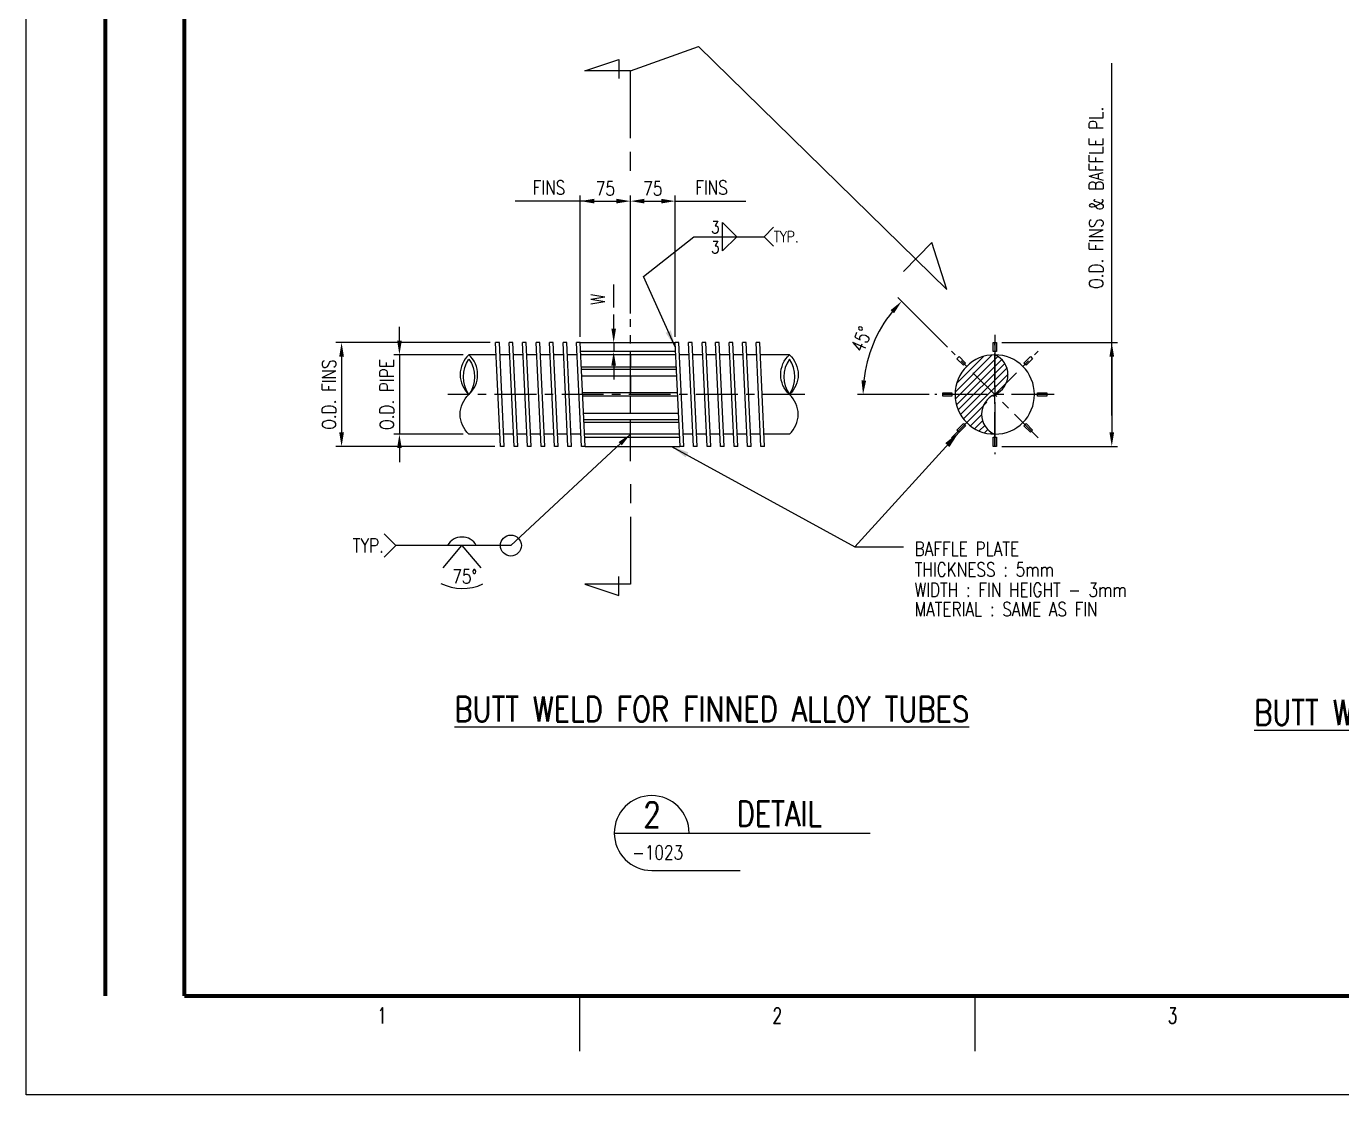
# Model space of a CAD drawing. Header units: millimetres. Extents: x 0 to 91981, y -132907 to 77676.
# Drawn here: x 53491 to 62907, y 0 to 7646 of the extents above; entities that cross this region are included whole.
import ezdxf
from ezdxf.enums import TextEntityAlignment as Align

# ---------------------------------------------------------------- set-up
doc = ezdxf.new("R2010")
doc.units = ezdxf.units.MM
doc.header["$LTSCALE"] = 60
doc.linetypes.add('CENTER', pattern=[7, 4, -1, 1, -1])
doc.linetypes.add('CENTERL', pattern=[8, 5, -1, 1, -1])
for name, color, linetype in [('CENTER-R', 1, 'CENTER'), ('CENTERL', 1, 'CENTERL'), ('CON-C', 4, 'Continuous'), ('CON-G', 3, 'Continuous'), ('CON-W', 7, 'Continuous'), ('CON-Y', 2, 'Continuous'), ('Dim-W', 7, 'Continuous')]:
    doc.layers.add(name, color=color, linetype=linetype)
doc.layers.add('CONT-G', color=3, linetype='Continuous', lineweight=25)
doc.styles.add('DESCRIPTION', font='SIMPLEX', dxfattribs={"width": 0.85})
doc.styles.add('ROMANS', font='ROMANS.shx', dxfattribs={"width": 0.8})
doc.styles.add('SIMPLEX', font='simplex.shx', dxfattribs={"width": 0.8})
doc.dimstyles.new('DIM40', dxfattribs={"dimscale": 40, "dimtxt": 2.5, "dimasz": 2.5, "dimexe": 1, "dimexo": 1, "dimgap": 1, "dimtad": 1, "dimdec": 1, "dimdsep": 46, "dimtxsty": 'SIMPLEX', "dimcen": 0, "dimclrd": 256, "dimclre": 256, "dimclrt": 2, "dimadec": 1, "dimazin": 2, "dimtfac": 1, "dimtdec": 1, "dimtix": 1, "dimtmove": 2, "dimatfit": 2, "dimfxl": 1, "dimarcsym": 1})
doc.dimstyles.new('DIM50x4', dxfattribs={"dimscale": 50, "dimtxt": 2.5, "dimasz": 2.5, "dimexe": 1, "dimexo": 1, "dimgap": 1, "dimtad": 1, "dimdec": 1, "dimlfac": 0.25, "dimdsep": 46, "dimtxsty": 'SIMPLEX', "dimcen": 0, "dimclrd": 256, "dimclre": 256, "dimclrt": 2, "dimadec": 1, "dimazin": 2, "dimtfac": 1, "dimtdec": 1, "dimtix": 1, "dimtmove": 2, "dimatfit": 2, "dimfxl": 1, "dimtfill": 1, "dimtolj": 1, "dimtzin": 0, "dimlwd": -1, "dimlwe": -1, "dimarcsym": 0})

# ---------------------------------------------------------------- blocks, each defined once
blk = doc.blocks.new('TITLE')
at = {"color": 7}
for p, q in [((0, 0), (0, 594.85)), ((99.02, 17.68), (99.02, 7.78)), ((169.76, 17.68), (169.76, 7.78)), ((841, 0), (0, 0))]:
    blk.add_line(p, q, dxfattribs=at)
at = {"color": 7, "const_width": 0.707}
for points in [[(14.15, 577.17), (14.15, 17.68)], [(28.29, 17.68), (28.29, 577.52)], [(28.29, 17.68), (823.67, 17.68)]]:
    blk.add_lwpolyline(points, dxfattribs=at)
at = {"color": 7, "style": 'ROMANS', "width": 0.7}
for s, p in [('1', (63.66, 14.15)), ('2', (134.39, 14.15)), ('3', (205.12, 14.15))]:
    blk.add_text(s, height=2.83, dxfattribs=at).set_placement(p, align=Align.MIDDLE)
blk = doc.blocks.new('pipesece')
at = {"layer": 'CON-W'}
blk.add_lwpolyline([(0.5, 0, 0.44), (0, 0, -0.44), (-0.5, 0, -0.44), (0, 0)], format="xyb", dxfattribs=at)
blk.add_lwpolyline([(-0.446, 0, 0.31383), (0, 0, 0.31383)], format="xyb", close=True, dxfattribs=at)
blk = doc.blocks.new('*X188')
at = {"color": 0}
for p, q in [((-0.499, 0.031), (-0.031, 0.499)), ((-0.497, -0.055), (0.038, 0.48)), ((-0.483, -0.129), (0.088, 0.441)), ((-0.481, 0.138), (-0.138, 0.481)), ((-0.46, -0.195), (0.127, 0.392)), ((-0.431, -0.254), (0.154, 0.331)), ((-0.395, -0.307), (0.167, 0.255)), ((0, 0), (0.146, 0.146)), ((-0.354, -0.354), (-0.146, -0.146)), ((-0.307, -0.395), (-0.167, -0.255)), ((-0.254, -0.431), (-0.154, -0.331)), ((-0.195, -0.46), (-0.127, -0.392)), ((-0.129, -0.483), (-0.088, -0.441)), ((-0.055, -0.497), (-0.038, -0.48))]:
    blk.add_line(p, q, dxfattribs=at)
blk = doc.blocks.new('*D550')
at = {"layer": 'DEFPOINTS', "color": 0, "transparency": 16777216}
for p in [(56850.9, 5382.7), (55748, 4639.4), (56885.9, 4639.4)]:
    blk.add_point(p, dxfattribs=at)
at = {"layer": 'Dim-W', "lineweight": -2, "transparency": 16777216}
for p, q in [((56810.9, 5382.7), (55708, 5382.7)), ((55748, 5282.7), (55748, 4739.4)), ((56845.9, 4639.4), (55708, 4639.4))]:
    blk.add_line(p, q, dxfattribs=at)
at = {"layer": 'Dim-W', "transparency": 16777216}
for points in [[(55731.3, 5282.7), (55764.6, 5282.7), (55748, 5382.7)], [(55731.3, 4739.4), (55764.6, 4739.4), (55748, 4639.4)]]:
    blk.add_solid(points, dxfattribs=at)
at = {"layer": 'Dim-W', "color": 2, "transparency": 16777216, "insert": (55658, 5011.1), "char_height": 100, "attachment_point": 5, "rotation": 90, "style": 'SIMPLEX'}
blk.add_mtext('O.D. FINS', dxfattribs=at)
blk = doc.blocks.new('*D551')
at = {"layer": 'DEFPOINTS', "color": 0, "transparency": 16777216}
for p in [(56659.4, 5295.1), (56162.1, 4727.1), (56659.4, 4727.1)]:
    blk.add_point(p, dxfattribs=at)
at = {"layer": 'Dim-W', "lineweight": -2, "transparency": 16777216}
for p, q in [((56162.1, 5395.1), (56162.1, 5495.1)), ((56619.4, 5295.1), (56122.1, 5295.1)), ((56162.1, 5295.1), (56162.1, 4727.1)), ((56619.4, 4727.1), (56122.1, 4727.1)), ((56162.1, 4627.1), (56162.1, 4527.1))]:
    blk.add_line(p, q, dxfattribs=at)
at = {"layer": 'Dim-W', "transparency": 16777216}
for points in [[(56145.5, 5395.1), (56178.8, 5395.1), (56162.1, 5295.1)], [(56145.5, 4627.1), (56178.8, 4627.1), (56162.1, 4727.1)]]:
    blk.add_solid(points, dxfattribs=at)
at = {"layer": 'Dim-W', "color": 2, "transparency": 16777216, "insert": (56072.1, 5011.1), "char_height": 100, "attachment_point": 5, "rotation": 90, "style": 'SIMPLEX'}
blk.add_mtext('O.D. PIPE', dxfattribs=at)
blk = doc.blocks.new('weld-sy1')
blk.add_lwpolyline([(0, 2.56), (2.56, 0), (0, -2.56)], close=True)
at = {"style": 'DESCRIPTION', "width": 0.8}
for p in [(-0.563, 0.592), (-0.563, -2.992)]:
    blk.add_attdef('4', text='', height=2.2, dxfattribs=at).set_placement(p, align=Align.RIGHT)
for p in [(3.018, 0.57), (3.018, -2.87)]:
    blk.add_attdef('50-150', p, '', height=2.2, dxfattribs=at)
blk = doc.blocks.new('*D552')
at = {"layer": 'CON-W', "lineweight": -2, "transparency": 16777216}
for p, q in [((57695.6, 5482.7), (57695.6, 5582.7)), ((57695.6, 5382.7), (57695.6, 5317.6)), ((57695.6, 5217.6), (57695.6, 5117.6))]:
    blk.add_line(p, q, dxfattribs=at)
at = {"layer": 'CON-W', "transparency": 16777216}
for points in [[(57679, 5482.7), (57712.3, 5482.7), (57695.6, 5382.7)], [(57679, 5217.6), (57712.3, 5217.6), (57695.6, 5317.6)]]:
    blk.add_solid(points, dxfattribs=at)
at = {"layer": 'DEFPOINTS', "color": 0, "transparency": 16777216}
for p in [(57695.6, 5382.7), (57695.6, 5317.6), (57695.6, 5317.6)]:
    blk.add_point(p, dxfattribs=at)
at = {"layer": 'CON-W', "color": 2, "transparency": 16777216, "insert": (57583.1, 5693.4), "char_height": 100, "attachment_point": 5, "rotation": 90, "style": 'SIMPLEX'}
blk.add_mtext('W', dxfattribs=at)
blk = doc.blocks.new('*D553')
at = {"layer": 'DEFPOINTS', "color": 0, "transparency": 16777216}
for p in [(57815.7, 6394.9), (57815.7, 5549.5), (57456.4, 5382.7)]:
    blk.add_point(p, dxfattribs=at)
at = {"layer": 'Dim-W', "lineweight": -2, "transparency": 16777216}
for p, q in [((57456.4, 5422.7), (57456.4, 6434.9)), ((57815.7, 5589.5), (57815.7, 6434.9)), ((57556.4, 6394.9), (57715.7, 6394.9))]:
    blk.add_line(p, q, dxfattribs=at)
at = {"layer": 'Dim-W', "transparency": 16777216}
for points in [[(57556.4, 6411.6), (57556.4, 6378.3), (57456.4, 6394.9)], [(57715.7, 6411.6), (57715.7, 6378.3), (57815.7, 6394.9)]]:
    blk.add_solid(points, dxfattribs=at)
at = {"layer": 'Dim-W', "color": 2, "transparency": 16777216, "insert": (57636, 6484.9), "char_height": 100, "attachment_point": 5, "style": 'SIMPLEX'}
blk.add_mtext('75', dxfattribs=at)
blk = doc.blocks.new('*D554')
at = {"layer": 'DEFPOINTS', "color": 0, "transparency": 16777216}
for p in [(58135.7, 6394.9), (57815.7, 5549.5), (58135.7, 5382.7)]:
    blk.add_point(p, dxfattribs=at)
at = {"layer": 'Dim-W', "lineweight": -2, "transparency": 16777216}
for p, q in [((57815.7, 5589.5), (57815.7, 6434.9)), ((58135.7, 5422.7), (58135.7, 6434.9)), ((57915.7, 6394.9), (58035.7, 6394.9))]:
    blk.add_line(p, q, dxfattribs=at)
at = {"layer": 'Dim-W', "transparency": 16777216}
for points in [[(57915.7, 6411.6), (57915.7, 6378.3), (57815.7, 6394.9)], [(58035.7, 6411.6), (58035.7, 6378.3), (58135.7, 6394.9)]]:
    blk.add_solid(points, dxfattribs=at)
at = {"layer": 'Dim-W', "color": 2, "transparency": 16777216, "insert": (57975.7, 6484.9), "char_height": 100, "attachment_point": 5, "style": 'SIMPLEX'}
blk.add_mtext('75', dxfattribs=at)
blk = doc.blocks.new('SECMARK2')
at = {"layer": 'CON-C'}
blk.add_line((0, 0), (-2.72, 0), dxfattribs=at)
blk.add_lwpolyline([(-4.67, 0), (-14.32, 0), (-14.32, 6.51), (-15.93, 1.64), (-13.23, 1.64)], dxfattribs=at)
at = {"layer": 'CON-C', "style": 'SIMPLEX', "width": 0.8}
blk.add_attdef('TAG', (-12.98, 1.18), '', height=3.5, dxfattribs=at)
blk = doc.blocks.new('tail-r')
blk.add_lwpolyline([(1.68, -1.68), (0, 0), (1.68, 1.68)])
at = {"style": 'SIMPLEX', "width": 0.8}
blk.add_attdef('TYP.', text='', height=2, dxfattribs=at).set_placement((1.72, 0), align=Align.MIDDLE_LEFT)
blk = doc.blocks.new('*D555')
at = {"layer": 'CON-W', "lineweight": -2, "transparency": 16777216}
for p, q in [((60084.7, 5349.9), (59728.5, 5706.1)), ((59953.8, 5011.1), (59440.6, 5011.1))]:
    blk.add_line(p, q, dxfattribs=at)
blk.add_arc((60423.5, 5011.1), 943, 141.07906, 173.92094, dxfattribs=at)
at = {"layer": 'CON-W', "transparency": 16777216}
for points in [[(59677.5, 5614.6), (59702.3, 5592.3), (59756.7, 5677.8)], [(59502.5, 5110), (59469.2, 5111.8), (59480.6, 5011.1)]]:
    blk.add_solid(points, dxfattribs=at)
at = {"layer": 'DEFPOINTS', "color": 0, "transparency": 16777216}
for p in [(59606.9, 5482.5), (60112.9, 5321.6), (59993.8, 5011.1), (60843.2, 5011.1), (60734.1, 4700.5)]:
    blk.add_point(p, dxfattribs=at)
at = {"layer": 'CON-W', "color": 2, "transparency": 16777216, "insert": (59469.2, 5406.4), "char_height": 100, "attachment_point": 5, "rotation": 67.5, "style": 'SIMPLEX'}
blk.add_mtext('45°', dxfattribs=at)
blk = doc.blocks.new('*D556')
at = {"layer": 'CON-W', "lineweight": -2, "transparency": 16777216}
for p, q in [((60474.8, 5382.7), (61301, 5382.7)), ((61261, 5282.7), (61261, 4739.4)), ((60474.8, 4639.4), (61301, 4639.4))]:
    blk.add_line(p, q, dxfattribs=at)
at = {"layer": 'CON-W', "transparency": 16777216}
for points in [[(61244.4, 5282.7), (61277.7, 5282.7), (61261, 5382.7)], [(61244.4, 4739.4), (61277.7, 4739.4), (61261, 4639.4)]]:
    blk.add_solid(points, dxfattribs=at)
at = {"layer": 'DEFPOINTS', "color": 0, "transparency": 16777216}
for p in [(60434.8, 5382.7), (60434.8, 4639.4), (61261, 4639.4)]:
    blk.add_point(p, dxfattribs=at)
at = {"layer": 'CON-W', "color": 2, "transparency": 16777216, "insert": (61148.5, 6418.9), "char_height": 100, "attachment_point": 5, "rotation": 90, "style": 'SIMPLEX'}
blk.add_mtext('O.D. FINS & BAFFLE PL.', dxfattribs=at)
blk = doc.blocks.new('SECTITLE')
at = {"layer": 'CON-G'}
for p, q in [((-1.7, 0), (44.1, 0)), ((5, -6.7), (20.86, -6.7))]:
    blk.add_line(p, q, dxfattribs=at)
blk.add_arc((5, 0), 6.7, 0, 270, dxfattribs=at)
at = {"layer": 'CON-C', "style": 'SIMPLEX', "width": 0.8}
for tag, p in [('A', (5.06, 1.04)), ('ELEVATION', (27.83, 1.22))]:
    blk.add_attdef(tag, text='', height=4.5, dxfattribs=at).set_placement(p, align=Align.CENTER)
at = {"layer": 'CON-Y', "style": 'SIMPLEX', "width": 0.8}
blk.add_attdef('H0000-0000', (1.54, -4.72), '', height=2.5, dxfattribs=at)
blk.add_attdef('SCALE', text='', height=2.5, dxfattribs=at).set_placement((44.9, -3.72), align=Align.RIGHT)

msp = doc.modelspace()

# ---------------------------------------------------------------- linework, layer by layer
at = {"layer": 'CENTER-R'}
for p, q in [((60423.5061, 4645.06722), (60423.5061, 5377.06873)), ((60112.94416, 4700.50603), (60734.06804, 5321.62992)), ((60734.06804, 4700.50603), (60112.94416, 5321.62992)), ((60789.50686, 5011.06797), (60057.50534, 5011.06797))]:
    msp.add_line(p, q, dxfattribs=at)
at = {"layer": 'CENTERL'}
for p, q in [((57815.66036, 4534.97754), (57815.66036, 5549.462)), ((60423.5061, 5437.07735), (60423.5061, 4585.0586)), ((60423.5061, 5426.73615), (60423.5061, 4600.26155)), ((59063.47926, 5011.06797), (56508.31537, 5011.06797)), ((60843.24968, 5011.06797), (59993.79099, 5011.06797)), ((60849.51547, 5011.06797), (59997.49672, 5011.06797))]:
    msp.add_line(p, q, dxfattribs=at)
at = {"layer": 'CON-C'}
msp.add_lwpolyline([(57815.66036, 7327.81771), (58303.08965, 7500.30397), (60080.5489, 5762.74422), (59973.31686, 6099.56484), (59769.74468, 5891.31804)], dxfattribs=at)
at = {"layer": 'CON-G'}
for p, q in [((56885.93882, 4639.40547), (56850.87632, 5382.73047)), ((56877.20244, 5382.73047), (56850.87632, 5382.73047)), ((56912.26494, 4639.40547), (56877.20244, 5382.73047)), ((56982.46791, 4639.40547), (56947.40541, 5382.73047)), ((56973.73152, 5382.73047), (56947.40541, 5382.73047)), ((57008.79402, 4639.40547), (56973.73152, 5382.73047)), ((57078.99699, 4639.40547), (57043.93449, 5382.73047)), ((57070.26061, 5382.73047), (57043.93449, 5382.73047)), ((57105.32311, 4639.40547), (57070.26061, 5382.73047)), ((57175.52608, 4639.40547), (57140.46358, 5382.73047)), ((57166.78969, 5382.73047), (57140.46358, 5382.73047)), ((57201.85219, 4639.40547), (57166.78969, 5382.73047)), ((57272.05516, 4639.40547), (57236.99266, 5382.73047)), ((57263.31877, 5382.73047), (57236.99266, 5382.73047)), ((57298.38127, 4639.40547), (57263.31877, 5382.73047)), ((57368.64269, 4638.16643), (57333.52174, 5382.73047)), ((57359.84786, 5382.73047), (57333.52174, 5382.73047)), ((57394.91036, 4639.40547), (57359.84786, 5382.73047)), ((57465.17177, 4638.16643), (57430.05083, 5382.73047)), ((57456.37694, 5382.73047), (57430.05083, 5382.73047)), ((57491.43944, 4639.40547), (57456.37694, 5382.73047)), ((57456.37694, 5382.73047), (58135.74655, 5382.73047)), ((58170.80905, 4639.40547), (58135.74655, 5382.73047)), ((58162.07266, 5382.73047), (58135.74655, 5382.73047)), ((58162.07266, 5382.73047), (58135.74655, 5382.73047)), ((58197.13516, 4639.40547), (58162.07266, 5382.73047)), ((58267.33813, 4639.40547), (58232.27563, 5382.73047)), ((58258.60174, 5382.73047), (58232.27563, 5382.73047)), ((58258.60174, 5382.73047), (58232.27563, 5382.73047)), ((58293.66424, 4639.40547), (58258.60174, 5382.73047)), ((58363.86721, 4639.40547), (58328.80471, 5382.73047)), ((58355.13083, 5382.73047), (58328.80471, 5382.73047)), ((58355.13083, 5382.73047), (58328.80471, 5382.73047)), ((58390.19333, 4639.40547), (58355.13083, 5382.73047)), ((58460.3963, 4639.40547), (58425.3338, 5382.73047)), ((58451.65991, 5382.73047), (58425.3338, 5382.73047)), ((58451.65991, 5382.73047), (58425.3338, 5382.73047)), ((58486.72241, 4639.40547), (58451.65991, 5382.73047)), ((58556.92538, 4639.40547), (58521.86288, 5382.73047)), ((58548.189, 5382.73047), (58521.86288, 5382.73047)), ((58548.189, 5382.73047), (58521.86288, 5382.73047)), ((58583.2515, 4639.40547), (58548.189, 5382.73047)), ((58653.45447, 4639.40547), (58618.39197, 5382.73047)), ((58644.71808, 5382.73047), (58618.39197, 5382.73047)), ((58644.71808, 5382.73047), (58618.39197, 5382.73047)), ((58679.78058, 4639.40547), (58644.71808, 5382.73047)), ((58750.042, 4638.16643), (58714.92105, 5382.73047)), ((58741.24716, 5382.73047), (58714.92105, 5382.73047)), ((58741.24716, 5382.73047), (58714.92105, 5382.73047)), ((58776.30966, 4639.40547), (58741.24716, 5382.73047)), ((56855.01105, 5295.07422), (56659.39904, 5295.07422)), ((56951.54014, 5295.07422), (56881.33717, 5295.07422)), ((57048.06922, 5295.07422), (56977.86625, 5295.07422)), ((57144.5983, 5295.07422), (57074.39533, 5295.07422)), ((57241.12739, 5295.07422), (57170.92442, 5295.07422)), ((57337.65647, 5295.07422), (57267.4535, 5295.07422)), ((57434.18556, 5295.07422), (57363.98259, 5295.07422)), ((58138.81995, 5317.57422), (57459.45035, 5317.57422)), ((58139.88127, 5295.07422), (57460.51167, 5295.07422)), ((58236.41036, 5295.07422), (58166.20739, 5295.07422)), ((58332.93944, 5295.07422), (58262.73647, 5295.07422)), ((58429.46853, 5295.07422), (58359.26556, 5295.07422)), ((58525.99761, 5295.07422), (58455.79464, 5295.07422)), ((58622.5267, 5295.07422), (58552.32373, 5295.07422)), ((58719.05578, 5295.07422), (58648.85281, 5295.07422)), ((58953.69911, 5295.07422), (58745.38189, 5295.07422)), ((56881.80409, 4727.06172), (56659.39904, 4727.06172)), ((56978.33318, 4727.06172), (56908.13021, 4727.06172)), ((57074.86226, 4727.06172), (57004.65929, 4727.06172)), ((57171.39135, 4727.06172), (57101.18838, 4727.06172)), ((57267.92043, 4727.06172), (57197.71746, 4727.06172)), ((57364.44952, 4727.06172), (57294.24655, 4727.06172)), ((57460.9786, 4727.06172), (57390.77563, 4727.06172)), ((58166.67432, 4727.06172), (57487.30471, 4727.06172)), ((58263.2034, 4727.06172), (58193.00043, 4727.06172)), ((58359.73248, 4727.06172), (58289.52951, 4727.06172)), ((58456.26157, 4727.06172), (58386.0586, 4727.06172)), ((58552.79065, 4727.06172), (58482.58768, 4727.06172)), ((58649.31974, 4727.06172), (58579.11677, 4727.06172)), ((58745.84882, 4727.06172), (58675.64585, 4727.06172)), ((58953.69911, 4727.06172), (58772.17494, 4727.06172)), ((56912.26494, 4639.40547), (56885.93882, 4639.40547)), ((57008.79402, 4639.40547), (56982.46791, 4639.40547)), ((57105.32311, 4639.40547), (57078.99699, 4639.40547)), ((57201.85219, 4639.40547), (57175.52608, 4639.40547)), ((57298.38127, 4639.40547), (57272.05516, 4639.40547)), ((57394.91036, 4639.40547), (57368.58424, 4639.40547)), ((57491.43944, 4639.40547), (57465.11333, 4639.40547)), ((57488.36603, 4704.56172), (58167.73564, 4704.56172)), ((57491.43944, 4639.40547), (58168.6864, 4639.40547)), ((58197.13516, 4639.40547), (58170.80905, 4639.40547)), ((58197.13516, 4639.40547), (58170.80905, 4639.40547)), ((58293.66424, 4639.40547), (58267.33813, 4639.40547)), ((58293.66424, 4639.40547), (58267.33813, 4639.40547)), ((58390.19333, 4639.40547), (58363.86721, 4639.40547)), ((58390.19333, 4639.40547), (58363.86721, 4639.40547)), ((58486.72241, 4639.40547), (58460.3963, 4639.40547)), ((58486.72241, 4639.40547), (58460.3963, 4639.40547)), ((58583.2515, 4639.40547), (58556.92538, 4639.40547)), ((58583.2515, 4639.40547), (58556.92538, 4639.40547)), ((58679.78058, 4639.40547), (58653.45447, 4639.40547)), ((58679.78058, 4639.40547), (58653.45447, 4639.40547)), ((58776.30966, 4639.40547), (58749.98355, 4639.40547)), ((58776.30966, 4639.40547), (58749.98355, 4639.40547))]:
    msp.add_line(p, q, dxfattribs=at)
for points in [[(60412.2561, 5382.73047), (60434.7561, 5382.73047), (60434.7561, 5317.57422), (60412.2561, 5317.57422)], [(60152.74607, 5265.9181), (60168.65598, 5281.828), (60214.7284, 5235.75557), (60198.8185, 5219.84567)], [(60678.35622, 5281.828), (60694.26612, 5265.9181), (60648.1937, 5219.84567), (60632.2838, 5235.75557)], [(60051.8436, 4999.81797), (60051.8436, 5022.31797), (60116.99985, 5022.31797), (60116.99985, 4999.81797)], [(60795.1686, 5022.31797), (60795.1686, 4999.81797), (60730.01235, 4999.81797), (60730.01235, 5022.31797)], [(60168.65598, 4740.30795), (60152.74607, 4756.21785), (60198.8185, 4802.29028), (60214.7284, 4786.38038)], [(60694.26612, 4756.21785), (60678.35622, 4740.30795), (60632.2838, 4786.38038), (60648.1937, 4802.29028)], [(60434.7561, 4639.40547), (60412.2561, 4639.40547), (60412.2561, 4704.56172), (60434.7561, 4704.56172)]]:
    msp.add_lwpolyline(points, close=True, dxfattribs=at)
for start, end in [(90, 270), (270, 90)]:
    msp.add_arc((60423.5061, 5011.06797), 284.00625, start, end, dxfattribs=at)
at = {"layer": 'CON-W'}
for p, q in [((61261.022, 4861.20041), (61261.022, 7381.37288)), ((58270.39802, 6140.42165), (58772.70704, 6140.42165)), ((57695.62333, 5632.73047), (57695.62333, 5798.67143))]:
    msp.add_line(p, q, dxfattribs=at)
for centre, start, end in [((60364.33813, 5153.0711), 292.619864949, 67.380135051), ((60482.67407, 4869.06485), 112.619864949, 247.380135051)]:
    msp.add_arc(centre, 153.83672, start, end, dxfattribs=at)
at = {"layer": 'CONT-G'}
for p, q in [((57815.66036, 5295.07422), (57815.66036, 5208.75226)), ((57464.58346, 5208.75226), (58143.95306, 5208.75226)), ((57465.41611, 5191.10021), (58144.78571, 5191.10021)), ((57467.64886, 5143.76583), (58147.01846, 5143.76583)), ((57815.66036, 5143.76583), (57815.66036, 5022.31797)), ((58152.74713, 5022.31797), (57473.37753, 5022.31797)), ((58153.80846, 4999.81797), (57474.43885, 4999.81797)), ((57815.66036, 4878.37011), (57815.66036, 4999.81797)), ((57480.16753, 4878.37011), (58159.53713, 4878.37011)), ((57482.40028, 4831.03574), (58161.76988, 4831.03574)), ((57483.23292, 4813.38369), (58162.60253, 4813.38369)), ((57815.66036, 4727.06172), (57815.66036, 4813.38369))]:
    msp.add_line(p, q, dxfattribs=at)
at = {"layer": 'Dim-W'}
for p, q in [((57495.57417, 6394.92848), (56989.99572, 6394.92848)), ((58135.74655, 6394.92848), (58641.32499, 6394.92848))]:
    msp.add_line(p, q, dxfattribs=at)
for points in [[(56052.93949, 3846.03614), (56136.93949, 3930.03614), (56052.93949, 4014.03614)], [(56475.41458, 3770.03614), (56609.67052, 3930.03614), (56743.92646, 3770.03614)]]:
    msp.add_lwpolyline(points, dxfattribs=at)
msp.add_circle((56959.67052, 3930.03614), 75, dxfattribs=at)
for centre, radius, start, end in [((56609.67052, 3874.03614), 117, 28.596125071, 151.403874929), ((56613.27052, 3968.93981), 346.63353, 243.632106406, 295.04702542)]:
    msp.add_arc(centre, radius, start, end, dxfattribs=at)

# ---------------------------------------------------------------- block references
at = {"linetype": 'ByBlock', "xscale": 40, "yscale": 40, "zscale": 40}
msp.add_blockref('TITLE', (53491.26992, 0.00021), dxfattribs=at)
at = {"layer": 'CON-W'}
for name, p, xscale, yscale, zscale, rotation in [('SECMARK2', (57815.66036, 6611.98438), -50, 50, 50, 90), ('pipesece', (56659.39904, 5011.06797), -568.012500000026, 568.012500000026, 568.012500000026, 90), ('pipesece', (58953.69911, 5011.06797), 568.012500000026, 568.012500000026, 568.012500000026, 270), ('SECMARK2', (57815.66036, 4369.46826), 50, 50, 50, 90)]:
    msp.add_blockref(name, p, dxfattribs=dict(at, xscale=xscale, yscale=yscale, zscale=zscale, rotation=rotation))
ref = msp.add_blockref('weld-sy1', (58475.73419, 6140.42165), dxfattribs=dict(at, xscale=40, yscale=40, zscale=40))
ref.add_attrib('4', '3', dxfattribs={"layer": '0', "height": 88, "style": 'DESCRIPTION', "width": 0.8}).set_placement((58453.21419, 6164.10165), align=Align.RIGHT)
ref.add_attrib('4', '3', dxfattribs={"layer": '0', "height": 88, "style": 'DESCRIPTION', "width": 0.8}).set_placement((58453.21419, 6020.74165), align=Align.RIGHT)
at = {"layer": 'CON-W', "color": 0, "xscale": 40, "yscale": 40, "zscale": 40}
msp.add_blockref('tail-r', (58772.70704, 6140.42165), dxfattribs=at).add_auto_attribs({'TYP.': 'TYP.'})
at = {"layer": 'CON-W', "xscale": 568.0124999998625, "yscale": 568.0124999998625, "zscale": 568.0124999998625}
msp.add_blockref('*X188', (60423.5061, 5011.06797), dxfattribs=at)
at = {"layer": 'Dim-W', "xscale": 40, "yscale": 40, "zscale": 40}
msp.add_blockref('SECTITLE', (57767.7907, 1872.63204), dxfattribs=at).add_auto_attribs({'H0000-0000': '-1023', 'A': '2', 'ELEVATION': 'DETAIL'})

# ---------------------------------------------------------------- texts
at = {"layer": 'CON-C', "style": 'SIMPLEX', "width": 0.8}
for s, p in [('%%UBUTT WELD FOR FINNED ALLOY TUBES', (56555.60203, 2669.76514)), ('%%UBUTT WELD FOR BARE TUBES', (62280.34769, 2645.16409))]:
    msp.add_text(s, height=180, dxfattribs=at).set_placement(p)
at = {"layer": 'CON-Y', "style": 'SIMPLEX', "width": 0.8}
for s, p in [('BAFFLE PLATE', (59849.57606, 3856.30035)), ('THICKNESS : 5mm', (59849.57606, 3708.80723)), ('WIDTH : FIN HEIGHT - 3mm', (59849.57606, 3564.06568)), ('MATERIAL : SAME AS FIN', (59849.57606, 3424.07411))]:
    msp.add_text(s, height=100, dxfattribs=at).set_placement(p)
at = {"layer": 'Dim-W', "style": 'SIMPLEX', "width": 0.8}
for s, p in [('FINS', (57115.84137, 6441.54612)), ('FINS', (58279.28887, 6441.54612)), ('75%%D', (56540.36761, 3657.88911))]:
    msp.add_text(s, height=100, dxfattribs=at).set_placement(p)
msp.add_attdef('TYP.', text='TYP.', height=100, dxfattribs=at).set_placement((56050.93949, 3930.03614), align=Align.MIDDLE_RIGHT)

# ---------------------------------------------------------------- dimensions: what is measured, and where the dimension line sits
at = {"layer": 'CON-W'}
for base, p1, p2, text, picture, middle in [((61261.022, 4639.40547), (60434.7561, 5382.73047), (60434.7561, 4639.40547), 'O.D. FINS & BAFFLE PL.', '*D556', (61148.522, 6418.91146)), ((57695.62333, 5317.57422), (57695.62333, 5382.73047), (57695.62333, 5317.57422), 'W', '*D552', (57583.12333, 5693.35822))]:
    dim = msp.add_linear_dim(base=base, p1=p1, p2=p2, angle=90, text=text, dimstyle='DIM40', dxfattribs=at)
    dim.commit()
    dim.dimension.update_dxf_attribs({"geometry": picture, "text_midpoint": middle, "dimtype": 160})
dim = msp.add_angular_dim_2l(base=(59606.88507, 5482.54435), line1=((60734.06804, 4700.50603), (60112.94416, 5321.62992)), line2=((60843.24968, 5011.06797), (59993.79099, 5011.06797)), dimstyle='DIM40', dxfattribs=at)
dim.commit()
dim.dimension.update_dxf_attribs({"geometry": '*D555', "text_midpoint": (59469.1822, 5406.36188)})
at = {"layer": 'Dim-W'}
for base, p1, p2, picture, middle in [((57815.66036, 6394.92848), (57456.37694, 5382.73047), (57815.66036, 5549.462), '*D553', (57636.01865, 6484.92848)), ((58135.74655, 6394.92848), (57815.66036, 5549.462), (58135.74655, 5382.73047), '*D554', (57975.70345, 6484.92848))]:
    dim = msp.add_linear_dim(base=base, p1=p1, p2=p2, text='75', dimstyle='DIM40', override={"dimtmove": 0}, dxfattribs=at)
    dim.commit()
    dim.dimension.update_dxf_attribs({"geometry": picture, "text_midpoint": middle})
for base, p1, p2, text, picture, middle in [((56162.14685, 4727.06172), (56659.39904, 5295.07422), (56659.39904, 4727.06172), 'O.D. PIPE', '*D551', (56072.14685, 5011.06797)), ((55747.96302, 4639.40547), (56850.87632, 5382.73047), (56885.93882, 4639.40547), 'O.D. FINS', '*D550', (55657.96302, 5011.06797))]:
    dim = msp.add_linear_dim(base=base, p1=p1, p2=p2, angle=90, text=text, dimstyle='DIM40', override={"dimtmove": 0}, dxfattribs=at)
    dim.commit()
    dim.dimension.update_dxf_attribs({"geometry": picture, "text_midpoint": middle})

# ---------------------------------------------------------------- leaders
at = {"layer": 'CON-W'}
for points in [[(58137.42734, 5347.09755), (57908.76763, 5855.61391), (58270.39802, 6140.42165)], [(60167.63124, 4741.33269), (59422.64184, 3919.95297)], [(58110.6657, 4639.40547), (59422.64184, 3919.95297), (59769.14808, 3919.95297)]]:
    msp.add_leader(points, dimstyle='DIM50x4', override={"dimgap": 1, "dimtad": 0}, dxfattribs=at)
at = {"layer": 'Dim-W'}
msp.add_leader([(57815.66036, 4727.06172), (56959.67052, 3930.03614), (56136.93949, 3930.03614)], dimstyle='DIM40', override={"dimtmove": 0}, dxfattribs=at)

doc.saveas('drawing.dxf')
